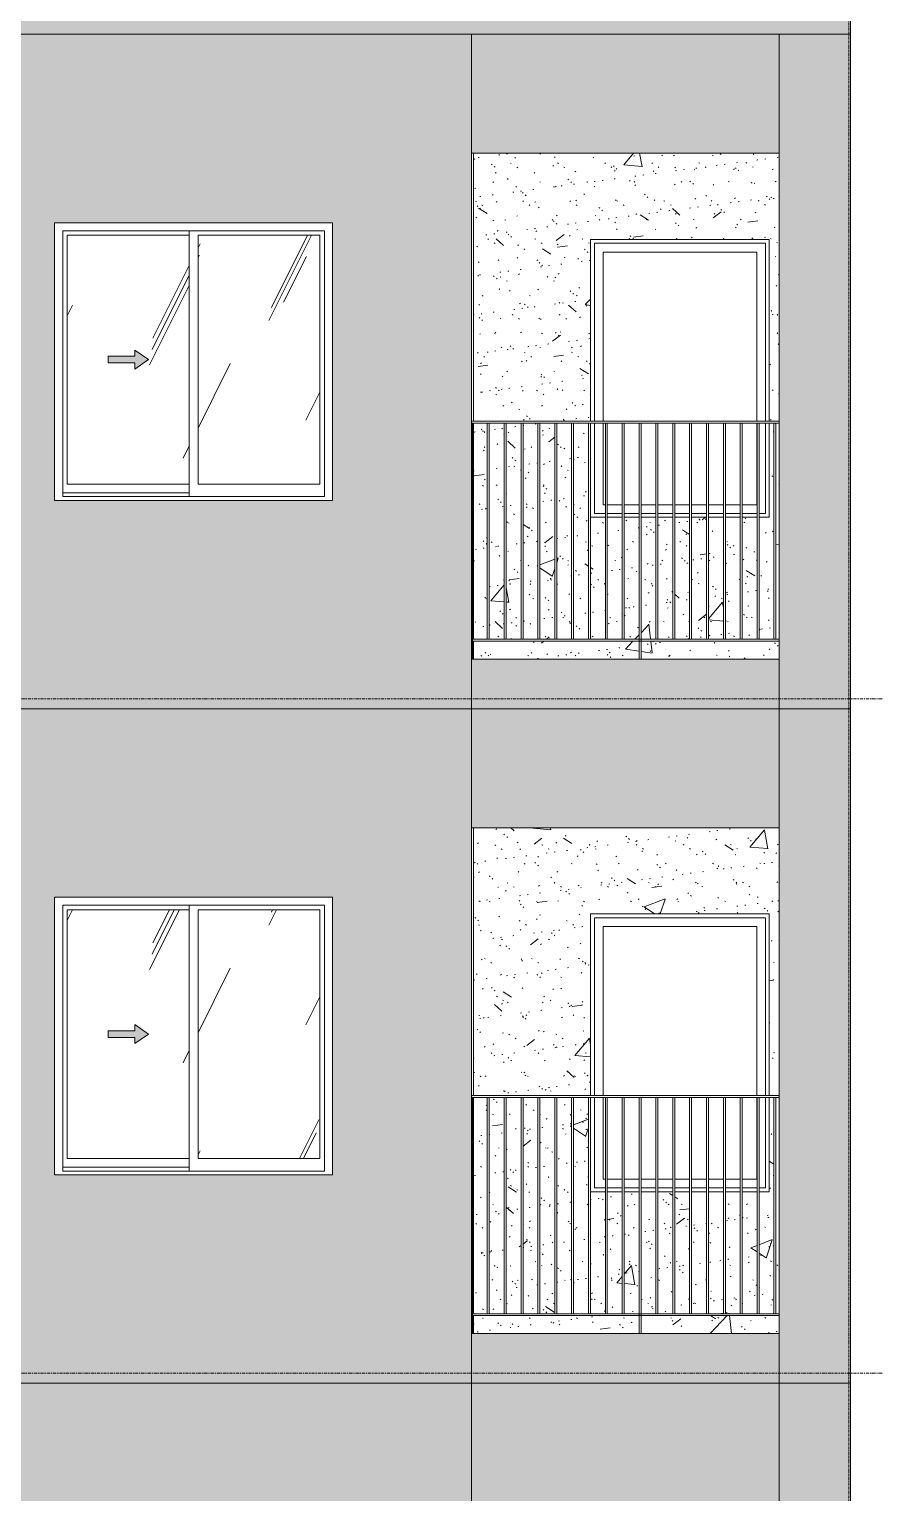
# Model space of a CAD drawing. Header units: millimetres. Extents: x 9199 to 175431, y -4466 to 35300.
# Drawn here: x 159773 to 164032, y 21997 to 29375 of the extents above; entities that cross this region are included whole.
import ezdxf

# ---------------------------------------------------------------- set-up
doc = ezdxf.new("R2010")
doc.units = ezdxf.units.MM
for name, pattern in [('1 NÉT CALL OUT', [6, 3, -3]), ('Centre', [31.75, 6.35, -4.7625, 15.875, -4.7625]), ('Grid Line', [22.225, 12.7, -3.175, 3.175, -3.175])]:
    doc.linetypes.add(name, pattern=pattern)
for name, color, linetype, lineweight in [('0-2', 250, 'Continuous', 5), ('A-DETL-GENF', 92, 'Continuous', 9), ('A-DETL-GENF-1', 92, '1 NÉT CALL OUT', 9), ('A-FLOR-HRAL-1', 253, 'Continuous', 9), ('A-FLOR-LEVL-2', 51, 'Centre', 9), ('A-GLAZ', 151, 'Continuous', 9), ('A-GLAZ-1', 253, 'Continuous', 9), ('A-GLAZ-2', 7, 'Continuous', 9), ('A-GLAZ-3', 7, '1 NÉT CALL OUT', 9), ('A-WALL', 113, 'Continuous', 9), ('A-WALL-PATT-1', 9, 'Continuous', 9), ('A-WALL-PATT-2', 111, 'Continuous', 5), ('I-WALL', 2, 'Continuous', 9), ('I-WALL-1', 7, 'Continuous', 9), ('S-GRID-1', 1, 'Grid Line', 9)]:
    doc.layers.add(name, color=color, linetype=linetype, lineweight=lineweight)
pattern_1 = [(50, (-51555.6, 1200), (1093.104, -95.634), [114.3, -1257.3]), (355, (-51555.6, 1200), (-211.457, 1146.34), [91.44, -1005.84]), (100.451, (-51464.5, 1192), (881.656, 1050.7), [97.14, -1068.54]), (46.184, (-51555.6, 1504.8), (1626.475, -252.257), [171.45, -1885.95]), (96.636, (-51420, 1483.8), (1424.416, 1484.565), [145.71, -1602.81]), (351.184, (-51555.6, 1504.8), (1424.43, 1484.55), [137.16, -1508.76]), (21, (-51403.2, 1428.6), (909.686, -613.591), [114.3, -1257.3]), (326, (-51403.2, 1428.6), (370.812, 1105.13), [91.44, -1005.84]), (71.451, (-51327.4, 1377.5), (1280.503, 491.528), [97.14, -1068.54]), (37.5, (-51555.58, 1200), (18.5313, 507.3303), [50.292, -943.356, 50.292, -970.788, -1009.65]), (37.5, (-51555.58, 1200), (18.5313, 507.3303), [-2014.728, 50.292, -959.358]), (7.5, (-51555.6, 1200), (400.918, 601.0836), [50.292, -531.876, 50.292, -920.496, -384.81]), (7.5, (-51555.6, 1200), (400.918, 601.0836), [-1552.956, 50.292, -334.518]), (327.5, (-51895.43, 1200), (813.545, -34.3737), [50.292, -330.708, 50.292, -1138.428, -1577.34]), (327.5, (-51895.43, 1200), (813.545, -34.3737), [-1569.72, 50.292, -1527.048]), (317.5, (-52047.8, 1200), (888.775, 152.56), [50.292, -445.008, 50.292, -739.14, -1120.14]), (317.5, (-52047.8, 1200), (888.775, 152.56), [-1284.732, 50.292, -1069.848])]
pattern_2 = [(37.5, (-51555.58, 1200), (-4.79953, 146.8239), [5.029, -110.795, 5.029, -124.511, -123.825]), (37.5, (-51555.58, 1200), (-4.79953, 146.8239), [-245.364, 5.029, -118.796]), (7.5, (-51555.58, 1200), (134.8574, 215.0472), [5.029, -57.455, 5.029, -99.365, -40.005]), (7.5, (-51555.58, 1200), (134.8574, 215.0472), [-166.878, 5.029, -34.976]), (327.5, (-51649.3, 1200), (237.29776, 0.4316), [5.029, -33.071, 5.029, -132.131, -179.07]), (327.5, (-51649.3, 1200), (237.29776, 0.4316), [-175.26, 5.029, -174.041]), (317.5, (-51649.3, 1200), (229.0671, 66.8792), [5.029, -14.021, 5.029, -84.887, -102.87]), (317.5, (-51649.3, 1200), (229.0671, 66.8792), [-108.966, 5.029, -97.841])]
pattern_3 = [(63.435, (-49765.3, 1304.34), (-0.001, 1524.001), [532.463, -2875.304]), (63.435, (-51289.3, 1304.34), (-0.001, 1524.001), [532.463, -2875.304]), (63.435, (-49035.8, 1598.8), (-0.001, 1524.001), [532.463, -2875.304]), (63.435, (-50559.8, 1598.8), (-0.001, 1524.001), [532.463, -2875.304]), (63.435, (-49146.2, 1494.84), (-0.001, 1524.001), [532.463, -2875.304]), (63.435, (-50670.2, 1494.84), (-0.001, 1524.001), [532.463, -2875.304]), (63.435, (-49258.75, 2090.1), (-0.001, 1524.001), [258.8, -3148.965]), (63.435, (-50782.75, 2090.1), (-0.001, 1524.001), [258.8, -3148.965]), (63.435, (-49332.36, 1997.95), (-0.001, 1524.001), [532.463, -2875.304]), (63.435, (-50856.36, 1997.95), (-0.001, 1524.001), [532.463, -2875.304]), (63.435, (-49319.4, 2064.1), (-0.001, 1524.001), [532.463, -2875.304]), (63.435, (-50843.4, 2064.1), (-0.001, 1524.001), [532.463, -2875.304]), (63.435, (-49934.2, 1773.94), (-0.001, 1524.001), [532.463, -2875.304]), (63.435, (-51458.2, 1773.94), (-0.001, 1524.001), [532.463, -2875.304]), (63.435, (-49921.24, 1851.9), (-0.001, 1524.001), [532.463, -2875.304]), (63.435, (-51445.24, 1851.9), (-0.001, 1524.001), [532.463, -2875.304]), (63.435, (-49917.74, 1908.1), (-0.001, 1524.001), [532.463, -2875.304]), (63.435, (-51441.74, 1908.1), (-0.001, 1524.001), [532.463, -2875.304])]

# ---------------------------------------------------------------- blocks, each defined once
blk = doc.blocks.new('M_Fixed - 900 x 1400-901191-TKCS_MẶT ĐỨNG HƯỚNG TÂY')
at = {"layer": 'A-GLAZ-2'}
for p, q in [((-26717.9, 7896), (-25855.9, 7896)), ((-26717.9, 7000), (-26717.9, 7896)), ((-25855.9, 7896), (-25855.9, 7000)), ((-26673.9, 7852), (-25899.9, 7852)), ((-26673.9, 7000), (-26673.9, 7852)), ((-25899.9, 7852), (-25899.9, 7000)), ((-26717.9, 6534), (-26717.9, 6990)), ((-26673.9, 6578), (-26673.9, 6990)), ((-25899.9, 6990), (-25899.9, 6578)), ((-25855.9, 6990), (-25855.9, 6534)), ((-26662.9, 6578), (-26673.9, 6578)), ((-26577.9, 6578), (-26652.9, 6578)), ((-26493, 6578), (-26567.9, 6578)), ((-26408, 6578), (-26483, 6578)), ((-26323.1, 6578), (-26398, 6578)), ((-26238.2, 6578), (-26313.1, 6578)), ((-26153.2, 6578), (-26228.2, 6578)), ((-26068.3, 6578), (-26143.2, 6578)), ((-25983.3, 6578), (-26058.3, 6578)), ((-25899.9, 6578), (-25973.3, 6578)), ((-26662.9, 6534), (-26717.9, 6534)), ((-26577.9, 6534), (-26652.9, 6534)), ((-26493, 6534), (-26567.9, 6534)), ((-26408, 6534), (-26483, 6534)), ((-26323.1, 6534), (-26398, 6534)), ((-26238.2, 6534), (-26313.1, 6534)), ((-26153.2, 6534), (-26228.2, 6534)), ((-26068.3, 6534), (-26143.2, 6534)), ((-25983.3, 6534), (-26058.3, 6534)), ((-25898.4, 6534), (-25973.3, 6534)), ((-25855.9, 6534), (-25888.4, 6534))]:
    blk.add_line(p, q, dxfattribs=at)
blk = doc.blocks.new('Railing - 10mm-901206-TKCS_MẶT ĐỨNG HƯỚNG TÂY')
at = {"layer": 'A-FLOR-HRAL-1'}
for p, q in [((-68226.4, 5900), (-68226.4, 6990)), ((-68216.4, 5900), (-68216.4, 6990))]:
    blk.add_line(p, q, dxfattribs=at)
blk = doc.blocks.new('Railing - 50 x 10mm-901224-TKCS_MẶT ĐỨNG HƯỚNG TÂY')
at = {"layer": 'A-FLOR-HRAL-1'}
for p, q in [((-68990.9, 5800), (-68990.9, 6990)), ((-68980.9, 6990), (-68990.9, 6990)), ((-68980.9, 5800), (-68980.9, 6990))]:
    blk.add_line(p, q, dxfattribs=at)
blk = doc.blocks.new('Railing - 50 x 10mm-V189-TKCS_MẶT ĐỨNG HƯỚNG TÂY')
at = {"layer": 'A-FLOR-HRAL-1'}
for p in [(-19136.9, 23990), (-19132.4, 22800)]:
    blk.add_line(p, (-19132.4, 23990), dxfattribs=at)
blk = doc.blocks.new('Railing - Railing-V190-TKCS_MẶT ĐỨNG HƯỚNG TÂY')
at = {"layer": 'A-FLOR-HRAL-1'}
for p, q in [((-19136.9, 22900), (-17586.9, 22900)), ((-17586.9, 22890), (-19136.9, 22890))]:
    blk.add_line(p, q, dxfattribs=at)
blk.add_blockref('Railing - 50 x 10mm-V189-TKCS_MẶT ĐỨNG HƯỚNG TÂY', (0, 0))
at = {"extrusion": (0, 0, -1), "zscale": -1}
for name, p in [('Railing - 10mm-901206-TKCS_MẶT ĐỨNG HƯỚNG TÂY', (87273.9, 17000)), ('Railing - 10mm-901206-TKCS_MẶT ĐỨNG HƯỚNG TÂY', (87188.9, 17000)), ('Railing - 10mm-901206-TKCS_MẶT ĐỨNG HƯỚNG TÂY', (87104, 17000)), ('Railing - 10mm-901206-TKCS_MẶT ĐỨNG HƯỚNG TÂY', (87019.1, 17000)), ('Railing - 10mm-901206-TKCS_MẶT ĐỨNG HƯỚNG TÂY', (86934.1, 17000)), ('Railing - 10mm-901206-TKCS_MẶT ĐỨNG HƯỚNG TÂY', (86849.2, 17000)), ('Railing - 10mm-901206-TKCS_MẶT ĐỨNG HƯỚNG TÂY', (86764.2, 17000)), ('Railing - 10mm-901206-TKCS_MẶT ĐỨNG HƯỚNG TÂY', (86679.3, 17000)), ('Railing - 10mm-901206-TKCS_MẶT ĐỨNG HƯỚNG TÂY', (86594.4, 17000)), ('Railing - 50 x 10mm-901224-TKCS_MẶT ĐỨNG HƯỚNG TÂY', (87273.9, 17000)), ('Railing - 10mm-901206-TKCS_MẶT ĐỨNG HƯỚNG TÂY', (86424.5, 17000)), ('Railing - 10mm-901206-TKCS_MẶT ĐỨNG HƯỚNG TÂY', (86339.5, 17000)), ('Railing - 10mm-901206-TKCS_MẶT ĐỨNG HƯỚNG TÂY', (86254.6, 17000)), ('Railing - 10mm-901206-TKCS_MẶT ĐỨNG HƯỚNG TÂY', (86169.7, 17000)), ('Railing - 10mm-901206-TKCS_MẶT ĐỨNG HƯỚNG TÂY', (86084.7, 17000)), ('Railing - 10mm-901206-TKCS_MẶT ĐỨNG HƯỚNG TÂY', (85999.8, 17000)), ('Railing - 10mm-901206-TKCS_MẶT ĐỨNG HƯỚNG TÂY', (85914.8, 17000)), ('Railing - 10mm-901206-TKCS_MẶT ĐỨNG HƯỚNG TÂY', (85829.9, 17000))]:
    blk.add_blockref(name, p, dxfattribs=at)
blk = doc.blocks.new('Top Rail Type - Top Rail_Internal_-V191-TKCS_MẶT ĐỨNG HƯỚNG TÂY')
at = {"layer": 'A-FLOR-HRAL-1'}
for p, q in [((-17586.9, 24000), (-19136.9, 24000)), ((-19136.9, 23990), (-17586.9, 23990))]:
    blk.add_line(p, q, dxfattribs=at)
blk = doc.blocks.new('NCV_TKTC_TANG 6 - 8_rvt-4-TKCS_MẶT ĐỨNG HƯỚNG TÂY')
at = {"layer": 'A-WALL-PATT-1'}
h = blk.add_hatch(dxfattribs=at)
h.set_pattern_fill('FP_19', color=256, style=0, pattern_type=2)
h.set_pattern_definition(pattern_1)
h.paths.add_polyline_path([(-17760.3, 22800), (-17587.4, 22800), (-17587.4, 22890), (-18283, 22890), (-18283, 22800)])
h.paths.add_polyline_path([(-19126.9, 22800), (-18293, 22800), (-18293, 22890), (-19126.9, 22890)])
h.paths.add_polyline_path([(-17869, 22900), (-17868.3, 22900), (-17868.3, 23515), (-17943.2, 23515), (-17943.2, 22900)])
h.paths.add_polyline_path([(-18802.6, 22900), (-18802.6, 23990), (-18877.6, 23990), (-18877.6, 22900)])
h.paths.add_polyline_path([(-17858.3, 22900), (-17783.3, 22900), (-17783.3, 23515), (-17858.3, 23515), (-17858.3, 23156.3)])
h.paths.add_polyline_path([(-18792.6, 22900), (-18717.7, 22900), (-18717.7, 23990), (-18792.6, 23990), (-18792.6, 23140.1)])
h.paths.add_polyline_path([(-17698.4, 22900), (-17698.4, 23515), (-17773.3, 23515), (-17773.3, 22900)])
h.paths.add_polyline_path([(-17688.4, 22900), (-17613.5, 22900), (-17613.5, 23990), (-17636.9, 23990), (-17636.9, 23515), (-17688.4, 23515), (-17688.4, 23156.3)])
h.paths.add_polyline_path([(-17953.2, 22900), (-17953.2, 23515), (-18028.2, 23515), (-18028.2, 22900)])
h.paths.add_polyline_path([(-17587.4, 22900), (-17587.4, 23990), (-17603.5, 23990), (-17601.7, 22900), (-17592.9, 22900)])
h.paths.add_polyline_path([(-18887.6, 22900), (-18887.6, 23990), (-18962.5, 23990), (-18962.5, 22900), (-18956.4, 22900)])
h.paths.add_polyline_path([(-18972.5, 22900), (-18972.5, 23990), (-19047.4, 23990), (-19047.4, 22900)])
h.paths.add_polyline_path([(-18198, 22900), (-18123.1, 22900), (-18123.1, 23515), (-18198, 23515), (-18198, 23156.3)])
h.paths.add_polyline_path([(-18208, 22900), (-18208, 23515), (-18283, 23515), (-18283, 22900)])
h.paths.add_polyline_path([(-18293, 22900), (-18293, 23515), (-18367.9, 23515), (-18367.9, 22900), (-18327.6, 22900)])
h.paths.add_polyline_path([(-18038.2, 22900), (-18038.2, 23515), (-18113.1, 23515), (-18113.1, 22900)])
h.paths.add_polyline_path([(-19057.4, 22900), (-19057.4, 23990), (-19126.9, 23990), (-19126.9, 22900), (-19061.8, 22900)])
h.paths.add_polyline_path([(-18377.9, 22900), (-18377.9, 23515), (-18452.9, 23515), (-18452.9, 22900)])
h.paths.add_polyline_path([(-18462.9, 22900), (-18462.9, 23515), (-18536.9, 23515), (-18537.8, 22900)])
h.paths.add_polyline_path([(-18547.8, 22900), (-18547.8, 23990), (-18622.7, 23990), (-18622.7, 22900)])
h.paths.add_polyline_path([(-18632.7, 22900), (-18632.7, 23990), (-18707.7, 23990), (-18707.7, 22900)])
h.paths.add_polyline_path([(-17587.4, 24000), (-17587.4, 25350), (-19126.9, 25350), (-19126.9, 24000), (-18536.9, 24000), (-18536.9, 24915), (-17636.9, 24915), (-17636.9, 24000), (-17616.9, 24000)])
h = blk.add_hatch(dxfattribs=at)
h.set_pattern_fill('FP_20', color=256, style=0, pattern_type=2)
h.set_pattern_definition(pattern_2)
h.paths.add_polyline_path([(-17760.3, 22800), (-17587.4, 22800), (-17587.4, 22890), (-18283, 22890), (-18283, 22800)])
h.paths.add_polyline_path([(-19126.9, 22800), (-18293, 22800), (-18293, 22890), (-19126.9, 22890)])
h.paths.add_polyline_path([(-17869, 22900), (-17868.3, 22900), (-17868.3, 23515), (-17943.2, 23515), (-17943.2, 22900)])
h.paths.add_polyline_path([(-18802.6, 22900), (-18802.6, 23990), (-18877.6, 23990), (-18877.6, 22900)])
h.paths.add_polyline_path([(-17858.3, 22900), (-17783.3, 22900), (-17783.3, 23515), (-17858.3, 23515), (-17858.3, 23156.3)])
h.paths.add_polyline_path([(-18792.6, 22900), (-18717.7, 22900), (-18717.7, 23990), (-18792.6, 23990), (-18792.6, 23140.1)])
h.paths.add_polyline_path([(-17698.4, 22900), (-17698.4, 23515), (-17773.3, 23515), (-17773.3, 22900)])
h.paths.add_polyline_path([(-17688.4, 22900), (-17613.5, 22900), (-17613.5, 23990), (-17636.9, 23990), (-17636.9, 23515), (-17688.4, 23515), (-17688.4, 23156.3)])
h.paths.add_polyline_path([(-17953.2, 22900), (-17953.2, 23515), (-18028.2, 23515), (-18028.2, 22900)])
h.paths.add_polyline_path([(-17587.4, 22900), (-17587.4, 23990), (-17603.5, 23990), (-17601.7, 22900), (-17592.9, 22900)])
h.paths.add_polyline_path([(-18887.6, 22900), (-18887.6, 23990), (-18962.5, 23990), (-18962.5, 22900), (-18956.4, 22900)])
h.paths.add_polyline_path([(-18972.5, 22900), (-18972.5, 23990), (-19047.4, 23990), (-19047.4, 22900)])
h.paths.add_polyline_path([(-18198, 22900), (-18123.1, 22900), (-18123.1, 23515), (-18198, 23515), (-18198, 23156.3)])
h.paths.add_polyline_path([(-18208, 22900), (-18208, 23515), (-18283, 23515), (-18283, 22900)])
h.paths.add_polyline_path([(-18293, 22900), (-18293, 23515), (-18367.9, 23515), (-18367.9, 22900), (-18327.6, 22900)])
h.paths.add_polyline_path([(-18038.2, 22900), (-18038.2, 23515), (-18113.1, 23515), (-18113.1, 22900)])
h.paths.add_polyline_path([(-19057.4, 22900), (-19057.4, 23990), (-19126.9, 23990), (-19126.9, 22900), (-19061.8, 22900)])
h.paths.add_polyline_path([(-18377.9, 22900), (-18377.9, 23515), (-18452.9, 23515), (-18452.9, 22900)])
h.paths.add_polyline_path([(-18462.9, 22900), (-18462.9, 23515), (-18536.9, 23515), (-18537.8, 22900)])
h.paths.add_polyline_path([(-18547.8, 22900), (-18547.8, 23990), (-18622.7, 23990), (-18622.7, 22900)])
h.paths.add_polyline_path([(-18632.7, 22900), (-18632.7, 23990), (-18707.7, 23990), (-18707.7, 22900)])
h.paths.add_polyline_path([(-17587.4, 24000), (-17587.4, 25350), (-19126.9, 25350), (-19126.9, 24000), (-18536.9, 24000), (-18536.9, 24915), (-17636.9, 24915), (-17636.9, 24000), (-17616.9, 24000)])
at = {"layer": 'I-WALL-1'}
for p, q in [((-19126.9, 25350), (-19126.9, 24000)), ((-18536.9, 24000), (-18536.9, 24915)), ((-18536.9, 24915), (-17636.9, 24915)), ((-17636.9, 24915), (-17636.9, 24000)), ((-19126.9, 23990), (-19126.9, 22900)), ((-18536.9, 23515), (-18536.9, 23990)), ((-17636.9, 23990), (-17636.9, 23515)), ((-18462.9, 23515), (-18536.9, 23515)), ((-18377.9, 23515), (-18452.9, 23515)), ((-18293, 23515), (-18367.9, 23515)), ((-18208, 23515), (-18283, 23515)), ((-18123.1, 23515), (-18198, 23515)), ((-18038.2, 23515), (-18113.1, 23515)), ((-17953.2, 23515), (-18028.2, 23515)), ((-17868.3, 23515), (-17943.2, 23515)), ((-17783.3, 23515), (-17858.3, 23515)), ((-17698.4, 23515), (-17773.3, 23515)), ((-17636.9, 23515), (-17688.4, 23515)), ((-19126.9, 22890), (-19126.9, 22800))]:
    blk.add_line(p, q, dxfattribs=at)
at = {"layer": 'A-FLOR-HRAL-1'}
for name in ['Top Rail Type - Top Rail_Internal_-V191-TKCS_MẶT ĐỨNG HƯỚNG TÂY', 'Railing - Railing-V190-TKCS_MẶT ĐỨNG HƯỚNG TÂY']:
    blk.add_blockref(name, (0, 0), dxfattribs=at)
at = {"layer": 'A-GLAZ-1'}
blk.add_blockref('M_Fixed - 900 x 1400-901191-TKCS_MẶT ĐỨNG HƯỚNG TÂY', (8200, 17000), dxfattribs=at)
blk = doc.blocks.new('Railing - Railing-V194-TKCS_MẶT ĐỨNG HƯỚNG TÂY')
at = {"layer": 'A-FLOR-HRAL-1'}
for p, q in [((-19136.9, 26300), (-17586.9, 26300)), ((-17586.9, 26290), (-19136.9, 26290))]:
    blk.add_line(p, q, dxfattribs=at)
blk.add_blockref('Railing - 50 x 10mm-V189-TKCS_MẶT ĐỨNG HƯỚNG TÂY', (0, 3400))
at = {"extrusion": (0, 0, -1), "zscale": -1}
for name, p in [('Railing - 10mm-901206-TKCS_MẶT ĐỨNG HƯỚNG TÂY', (87273.9, 20400)), ('Railing - 10mm-901206-TKCS_MẶT ĐỨNG HƯỚNG TÂY', (87188.9, 20400)), ('Railing - 10mm-901206-TKCS_MẶT ĐỨNG HƯỚNG TÂY', (87104, 20400)), ('Railing - 10mm-901206-TKCS_MẶT ĐỨNG HƯỚNG TÂY', (87019.1, 20400)), ('Railing - 10mm-901206-TKCS_MẶT ĐỨNG HƯỚNG TÂY', (86934.1, 20400)), ('Railing - 10mm-901206-TKCS_MẶT ĐỨNG HƯỚNG TÂY', (86849.2, 20400)), ('Railing - 10mm-901206-TKCS_MẶT ĐỨNG HƯỚNG TÂY', (86764.2, 20400)), ('Railing - 10mm-901206-TKCS_MẶT ĐỨNG HƯỚNG TÂY', (86679.3, 20400)), ('Railing - 10mm-901206-TKCS_MẶT ĐỨNG HƯỚNG TÂY', (86594.4, 20400)), ('Railing - 50 x 10mm-901224-TKCS_MẶT ĐỨNG HƯỚNG TÂY', (87273.9, 20400)), ('Railing - 10mm-901206-TKCS_MẶT ĐỨNG HƯỚNG TÂY', (86424.5, 20400)), ('Railing - 10mm-901206-TKCS_MẶT ĐỨNG HƯỚNG TÂY', (86339.5, 20400)), ('Railing - 10mm-901206-TKCS_MẶT ĐỨNG HƯỚNG TÂY', (86254.6, 20400)), ('Railing - 10mm-901206-TKCS_MẶT ĐỨNG HƯỚNG TÂY', (86169.7, 20400)), ('Railing - 10mm-901206-TKCS_MẶT ĐỨNG HƯỚNG TÂY', (86084.7, 20400)), ('Railing - 10mm-901206-TKCS_MẶT ĐỨNG HƯỚNG TÂY', (85999.8, 20400)), ('Railing - 10mm-901206-TKCS_MẶT ĐỨNG HƯỚNG TÂY', (85914.8, 20400)), ('Railing - 10mm-901206-TKCS_MẶT ĐỨNG HƯỚNG TÂY', (85829.9, 20400))]:
    blk.add_blockref(name, p, dxfattribs=at)
blk = doc.blocks.new('NCV_TKTC_TANG 6 - 8_rvt-5-TKCS_MẶT ĐỨNG HƯỚNG TÂY')
at = {"layer": 'A-WALL-PATT-1'}
h = blk.add_hatch(dxfattribs=at)
h.set_pattern_fill('FP_19', color=256, style=0, pattern_type=2)
h.set_pattern_definition(pattern_1)
h.paths.add_polyline_path([(-17587.4, 26200), (-17587.4, 26290), (-18283, 26290), (-18283, 26200), (-17590.7, 26200)])
h.paths.add_polyline_path([(-19126.9, 26200), (-18293, 26200), (-18293, 26290), (-19126.9, 26290)])
h.paths.add_polyline_path([(-18956.4, 26300), (-18887.6, 26300), (-18887.6, 27390), (-18962.5, 27390), (-18962.5, 26300)])
h.paths.add_polyline_path([(-18377.9, 26300), (-18377.9, 26915), (-18452.9, 26915), (-18452.9, 26300)])
h.paths.add_polyline_path([(-18367.9, 26300), (-18293, 26300), (-18293, 26915), (-18367.9, 26915), (-18367.9, 26444.2)])
h.paths.add_polyline_path([(-18462.9, 26300), (-18462.9, 26915), (-18536.9, 26915), (-18537.8, 26300)])
h.paths.add_polyline_path([(-18547.8, 26300), (-18547.8, 27390), (-18622.7, 27390), (-18622.7, 26300)])
h.paths.add_polyline_path([(-18632.7, 26300), (-18632.7, 27390), (-18707.7, 27390), (-18707.7, 26300)])
h.paths.add_polyline_path([(-18283, 26300), (-18208, 26300), (-18208, 26915), (-18283, 26915), (-18283, 26444.2)])
h.paths.add_polyline_path([(-18198, 26300), (-18123.1, 26300), (-18123.1, 26915), (-18198, 26915), (-18198, 26444.2)])
h.paths.add_polyline_path([(-18113.1, 26300), (-18038.2, 26300), (-18038.2, 26915), (-18113.1, 26915), (-18113.1, 26444.2)])
h.paths.add_polyline_path([(-18028.2, 26300), (-17953.2, 26300), (-17953.2, 26915), (-18028.2, 26915), (-18028.2, 26444.2)])
h.paths.add_polyline_path([(-17943.2, 26300), (-17868.3, 26300), (-17868.3, 26915), (-17943.2, 26915), (-17943.2, 26368.4)])
h.paths.add_polyline_path([(-18717.7, 26300), (-18717.7, 27390), (-18792.6, 27390), (-18792.6, 26300)])
h.paths.add_polyline_path([(-17858.3, 26300), (-17783.3, 26300), (-17783.3, 26915), (-17858.3, 26915), (-17858.3, 26444.2)])
h.paths.add_polyline_path([(-17773.3, 26300), (-17698.4, 26300), (-17698.4, 26915), (-17773.3, 26915), (-17773.3, 26444.2)])
h.paths.add_polyline_path([(-17688.4, 26300), (-17613.5, 26300), (-17613.5, 27390), (-17636.9, 27390), (-17636.9, 26915), (-17688.4, 26915), (-17688.4, 26444.2)])
h.paths.add_polyline_path([(-18972.5, 26300), (-18972.5, 27390), (-19047.4, 27390), (-19047.4, 26300)])
h.paths.add_polyline_path([(-17587.4, 26300), (-17587.4, 27390), (-17603.5, 27390), (-17601.7, 26300), (-17592.9, 26300)])
h.paths.add_polyline_path([(-18802.6, 26300), (-18802.6, 27390), (-18877.6, 27390), (-18877.6, 26300)])
h.paths.add_polyline_path([(-19057.4, 26300), (-19057.4, 27390), (-19126.9, 27390), (-19126.9, 26300), (-19061.8, 26300)])
h.paths.add_polyline_path([(-18536.9, 27400), (-18536.9, 28315), (-17636.9, 28315), (-17636.9, 27400), (-17587.4, 27400), (-17587.4, 28750), (-19126.9, 28750), (-19126.9, 27400), (-18775.3, 27400)])
h = blk.add_hatch(dxfattribs=at)
h.set_pattern_fill('FP_20', color=256, style=0, pattern_type=2)
h.set_pattern_definition(pattern_2)
h.paths.add_polyline_path([(-17587.4, 26200), (-17587.4, 26290), (-18283, 26290), (-18283, 26200), (-17590.7, 26200)])
h.paths.add_polyline_path([(-19126.9, 26200), (-18293, 26200), (-18293, 26290), (-19126.9, 26290)])
h.paths.add_polyline_path([(-18956.4, 26300), (-18887.6, 26300), (-18887.6, 27390), (-18962.5, 27390), (-18962.5, 26300)])
h.paths.add_polyline_path([(-18377.9, 26300), (-18377.9, 26915), (-18452.9, 26915), (-18452.9, 26300)])
h.paths.add_polyline_path([(-18367.9, 26300), (-18293, 26300), (-18293, 26915), (-18367.9, 26915), (-18367.9, 26444.2)])
h.paths.add_polyline_path([(-18462.9, 26300), (-18462.9, 26915), (-18536.9, 26915), (-18537.8, 26300)])
h.paths.add_polyline_path([(-18547.8, 26300), (-18547.8, 27390), (-18622.7, 27390), (-18622.7, 26300)])
h.paths.add_polyline_path([(-18632.7, 26300), (-18632.7, 27390), (-18707.7, 27390), (-18707.7, 26300)])
h.paths.add_polyline_path([(-18283, 26300), (-18208, 26300), (-18208, 26915), (-18283, 26915), (-18283, 26444.2)])
h.paths.add_polyline_path([(-18198, 26300), (-18123.1, 26300), (-18123.1, 26915), (-18198, 26915), (-18198, 26444.2)])
h.paths.add_polyline_path([(-18113.1, 26300), (-18038.2, 26300), (-18038.2, 26915), (-18113.1, 26915), (-18113.1, 26444.2)])
h.paths.add_polyline_path([(-18028.2, 26300), (-17953.2, 26300), (-17953.2, 26915), (-18028.2, 26915), (-18028.2, 26444.2)])
h.paths.add_polyline_path([(-17943.2, 26300), (-17868.3, 26300), (-17868.3, 26915), (-17943.2, 26915), (-17943.2, 26368.4)])
h.paths.add_polyline_path([(-18717.7, 26300), (-18717.7, 27390), (-18792.6, 27390), (-18792.6, 26300)])
h.paths.add_polyline_path([(-17858.3, 26300), (-17783.3, 26300), (-17783.3, 26915), (-17858.3, 26915), (-17858.3, 26444.2)])
h.paths.add_polyline_path([(-17773.3, 26300), (-17698.4, 26300), (-17698.4, 26915), (-17773.3, 26915), (-17773.3, 26444.2)])
h.paths.add_polyline_path([(-17688.4, 26300), (-17613.5, 26300), (-17613.5, 27390), (-17636.9, 27390), (-17636.9, 26915), (-17688.4, 26915), (-17688.4, 26444.2)])
h.paths.add_polyline_path([(-18972.5, 26300), (-18972.5, 27390), (-19047.4, 27390), (-19047.4, 26300)])
h.paths.add_polyline_path([(-17587.4, 26300), (-17587.4, 27390), (-17603.5, 27390), (-17601.7, 26300), (-17592.9, 26300)])
h.paths.add_polyline_path([(-18802.6, 26300), (-18802.6, 27390), (-18877.6, 27390), (-18877.6, 26300)])
h.paths.add_polyline_path([(-19057.4, 26300), (-19057.4, 27390), (-19126.9, 27390), (-19126.9, 26300), (-19061.8, 26300)])
h.paths.add_polyline_path([(-18536.9, 27400), (-18536.9, 28315), (-17636.9, 28315), (-17636.9, 27400), (-17587.4, 27400), (-17587.4, 28750), (-19126.9, 28750), (-19126.9, 27400), (-18775.3, 27400)])
at = {"layer": 'I-WALL-1'}
for p, q in [((-19126.9, 28750), (-19126.9, 27400)), ((-18536.9, 27400), (-18536.9, 28315)), ((-18536.9, 28315), (-17636.9, 28315)), ((-17636.9, 28315), (-17636.9, 27400)), ((-19126.9, 27390), (-19126.9, 26300)), ((-18536.9, 26915), (-18536.9, 27390)), ((-17636.9, 27390), (-17636.9, 26915)), ((-18462.9, 26915), (-18536.9, 26915)), ((-18377.9, 26915), (-18452.9, 26915)), ((-18293, 26915), (-18367.9, 26915)), ((-18208, 26915), (-18283, 26915)), ((-18123.1, 26915), (-18198, 26915)), ((-18038.2, 26915), (-18113.1, 26915)), ((-17953.2, 26915), (-18028.2, 26915)), ((-17868.3, 26915), (-17943.2, 26915)), ((-17783.3, 26915), (-17858.3, 26915)), ((-17698.4, 26915), (-17773.3, 26915)), ((-17636.9, 26915), (-17688.4, 26915)), ((-19126.9, 26290), (-19126.9, 26200))]:
    blk.add_line(p, q, dxfattribs=at)
at = {"layer": 'A-FLOR-HRAL-1'}
for name, p in [('Top Rail Type - Top Rail_Internal_-V191-TKCS_MẶT ĐỨNG HƯỚNG TÂY', (0, 3400)), ('Railing - Railing-V194-TKCS_MẶT ĐỨNG HƯỚNG TÂY', (0, 0))]:
    blk.add_blockref(name, p, dxfattribs=at)
at = {"layer": 'A-GLAZ-1'}
blk.add_blockref('M_Fixed - 900 x 1400-901191-TKCS_MẶT ĐỨNG HƯỚNG TÂY', (8200, 20400), dxfattribs=at)
blk = doc.blocks.new('1_FAMILY RVT - W01-WxH 1400x1400xmm-V275-TKCS_MẶT ĐỨNG HƯỚNG TÂY')
at = {"layer": 'A-DETL-GENF-1'}
blk.add_hatch(color=256, dxfattribs=at).paths.add_polyline_path([(-20832.9, 24262.1), (-20765.1, 24309.5), (-20832.9, 24357), (-20832.9, 24326.5), (-20968.3, 24326.5), (-20968.3, 24292.6), (-20832.9, 24292.6)])
at = {"layer": 'A-GLAZ'}
h = blk.add_hatch(dxfattribs=at)
h.set_pattern_fill('FP_32', color=256, style=0, pattern_type=2)
h.set_pattern_definition(pattern_3)
h.paths.add_polyline_path([(-20559.6, 23682.6), (-20559.6, 24936.5), (-21173.9, 24936.5), (-21173.9, 23682.6)])
h.paths.add_polyline_path([(-20832.9, 24262.1), (-20832.9, 24292.6), (-20968.3, 24292.6), (-20968.3, 24326.5), (-20832.9, 24326.5), (-20832.9, 24357), (-20765.1, 24309.5), (-20789.3, 24292.6)])
h = blk.add_hatch(dxfattribs=at)
h.set_pattern_fill('FP_32', color=256, style=0, pattern_type=2)
h.set_pattern_definition(pattern_3)
h.paths.add_polyline_path([(-19900.9, 23682.6), (-19900.9, 24936.5), (-20515.1, 24936.5), (-20515.1, 23682.6)])
at = {"layer": 'A-DETL-GENF'}
for p, q in [((-20832.9, 24357), (-20832.9, 24326.5)), ((-20765.1, 24309.5), (-20832.9, 24357)), ((-20765.1, 24309.5), (-20832.9, 24357)), ((-20832.9, 24357), (-20832.9, 24326.5)), ((-20968.3, 24326.5), (-20968.3, 24292.6)), ((-20968.3, 24326.5), (-20832.9, 24326.5)), ((-20832.9, 24326.5), (-20968.3, 24326.5)), ((-20968.3, 24326.5), (-20968.3, 24292.6)), ((-20968.3, 24292.6), (-20832.9, 24292.6)), ((-20968.3, 24292.6), (-20832.9, 24292.6)), ((-20765.1, 24309.5), (-20832.9, 24262.1)), ((-20832.9, 24262.1), (-20765.1, 24309.5)), ((-20832.9, 24292.6), (-20832.9, 24262.1)), ((-20832.9, 24292.6), (-20832.9, 24262.1))]:
    blk.add_line(p, q, dxfattribs=at)
at = {"layer": 'A-GLAZ'}
for p, q in [((-19837.4, 25000), (-21237.4, 25000)), ((-21237.4, 25000), (-21237.4, 23600)), ((-21196.4, 24959.1), (-19878.3, 24959.1)), ((-21196.4, 23619), (-21196.4, 24959.1)), ((-21173.9, 24936.5), (-21173.9, 23682.6)), ((-20559.6, 24936.5), (-21173.9, 24936.5)), ((-20559.6, 24959.1), (-20559.6, 23619)), ((-20515.1, 23682.6), (-20515.1, 24936.5)), ((-20515.1, 24936.5), (-19900.9, 24936.5)), ((-19900.9, 24936.5), (-19900.9, 23682.6)), ((-19878.3, 23619), (-19878.3, 24959.1)), ((-19837.4, 25000), (-19837.4, 23600)), ((-21173.9, 23682.6), (-20559.6, 23682.6)), ((-19900.9, 23682.6), (-20515.1, 23682.6)), ((-20559.6, 23638.1), (-21196.4, 23638.1)), ((-20559.6, 23638.1), (-21196.4, 23638.1)), ((-19878.3, 23619), (-21196.4, 23619)), ((-19837.4, 23600), (-21237.4, 23600))]:
    blk.add_line(p, q, dxfattribs=at)
blk = doc.blocks.new('1_FAMILY RVT - W01-WxH 1400x1400xmm-V283-TKCS_MẶT ĐỨNG HƯỚNG TÂY')
at = {"layer": 'A-DETL-GENF-1'}
blk.add_hatch(color=256, dxfattribs=at).paths.add_polyline_path([(-20832.9, 27662.1), (-20765.1, 27709.5), (-20832.9, 27757), (-20832.9, 27726.5), (-20968.3, 27726.5), (-20968.3, 27692.6), (-20832.9, 27692.6)])
at = {"layer": 'A-GLAZ'}
h = blk.add_hatch(dxfattribs=at)
h.set_pattern_fill('FP_32', color=256, style=0, pattern_type=2)
h.set_pattern_definition(pattern_3)
h.paths.add_polyline_path([(-20559.6, 27082.6), (-20559.6, 28336.5), (-21173.9, 28336.5), (-21173.9, 27082.6)])
h.paths.add_polyline_path([(-20832.9, 27662.1), (-20832.9, 27692.6), (-20968.3, 27692.6), (-20968.3, 27726.5), (-20832.9, 27726.5), (-20832.9, 27757), (-20765.1, 27709.5), (-20789.3, 27692.6)])
h = blk.add_hatch(dxfattribs=at)
h.set_pattern_fill('FP_32', color=256, style=0, pattern_type=2)
h.set_pattern_definition(pattern_3)
h.paths.add_polyline_path([(-19900.9, 27082.6), (-19900.9, 28336.5), (-20515.1, 28336.5), (-20515.1, 27082.6)])
at = {"layer": 'A-DETL-GENF'}
for p, q in [((-20832.9, 27757), (-20832.9, 27726.5)), ((-20765.1, 27709.5), (-20832.9, 27757)), ((-20765.1, 27709.5), (-20832.9, 27757)), ((-20832.9, 27757), (-20832.9, 27726.5)), ((-20968.3, 27726.5), (-20968.3, 27692.6)), ((-20968.3, 27726.5), (-20832.9, 27726.5)), ((-20832.9, 27726.5), (-20968.3, 27726.5)), ((-20968.3, 27726.5), (-20968.3, 27692.6)), ((-20968.3, 27692.6), (-20832.9, 27692.6)), ((-20968.3, 27692.6), (-20832.9, 27692.6)), ((-20765.1, 27709.5), (-20832.9, 27662.1)), ((-20832.9, 27662.1), (-20765.1, 27709.5)), ((-20832.9, 27692.6), (-20832.9, 27662.1)), ((-20832.9, 27692.6), (-20832.9, 27662.1))]:
    blk.add_line(p, q, dxfattribs=at)
at = {"layer": 'A-GLAZ'}
for p, q in [((-19837.4, 28400), (-21237.4, 28400)), ((-21237.4, 28400), (-21237.4, 27000)), ((-21196.4, 28359.1), (-19878.3, 28359.1)), ((-21196.4, 27019), (-21196.4, 28359.1)), ((-21173.9, 28336.5), (-21173.9, 27082.6)), ((-20559.6, 28336.5), (-21173.9, 28336.5)), ((-20559.6, 28359.1), (-20559.6, 27019)), ((-20515.1, 27082.6), (-20515.1, 28336.5)), ((-20515.1, 28336.5), (-19900.9, 28336.5)), ((-19900.9, 28336.5), (-19900.9, 27082.6)), ((-19878.3, 27019), (-19878.3, 28359.1)), ((-19837.4, 28400), (-19837.4, 27000)), ((-21173.9, 27082.6), (-20559.6, 27082.6)), ((-19900.9, 27082.6), (-20515.1, 27082.6)), ((-20559.6, 27038.1), (-21196.4, 27038.1)), ((-20559.6, 27038.1), (-21196.4, 27038.1)), ((-19878.3, 27019), (-21196.4, 27019)), ((-19837.4, 27000), (-21237.4, 27000))]:
    blk.add_line(p, q, dxfattribs=at)

msp = doc.modelspace()

# ---------------------------------------------------------------- hatches: boundary and pattern name
at = {"layer": 'A-WALL-PATT-2'}
for points in [[(134239.9, 29350), (163901.2, 29350), (163901.2, 30750), (102901.2, 30750), (102901.2, 29350), (132123.6, 29350)], [(163911.2, 29350), (163911.2, 30750), (163901.2, 30750), (163901.2, 29350)], [(163551.2, 28750), (163551.2, 29350), (162001.2, 29350), (162001.2, 28750)], [(163551.2, 25950), (163911.2, 25950), (163911.2, 29350), (163551.2, 29350), (163551.2, 26444.2)], [(163551.2, 25950), (163551.2, 26200), (162001.2, 26200), (162001.2, 25950), (162810.6, 25950)], [(163551.2, 25350), (163551.2, 25950), (162001.2, 25950), (162001.2, 25350), (162810.6, 25350)], [(163868.8, 22550), (163911.2, 22550), (163911.2, 25950), (163551.2, 25950), (163551.2, 22550)], [(162001.2, 22550), (163551.2, 22550), (163551.2, 22800), (162001.2, 22800)], [(163551.2, 21950), (163551.2, 22550), (162001.2, 22550), (162001.2, 21950)], [(163911.2, 19150), (163911.2, 22550), (163551.2, 22550), (163551.2, 19150), (163868.8, 19150)]]:
    msp.add_hatch(color=256, dxfattribs=at).paths.add_polyline_path(points)
h = msp.add_hatch(color=256, dxfattribs=at)
h.paths.add_polyline_path([(162001.2, 25950), (162001.2, 29350), (158900.8, 29350), (158900.8, 25950), (161752.4, 25950)])
h.paths.add_polyline_path([(159900.8, 27000), (159900.8, 28400), (161300.8, 28400), (161300.8, 27000), (159941.7, 27000)])
h = msp.add_hatch(color=256, dxfattribs=at)
h.paths.add_polyline_path([(158900.8, 22550), (162001.2, 22550), (162001.2, 25950), (158900.8, 25950), (158900.8, 23156.3)])
h.paths.add_polyline_path([(161259.9, 23600), (159900.8, 23600), (159900.8, 25000), (161300.8, 25000), (161300.8, 23600)])
h = msp.add_hatch(color=256, dxfattribs=at)
h.paths.add_polyline_path([(162001.2, 19150), (162001.2, 22550), (158900.8, 22550), (158900.8, 19150), (161752.4, 19150)])
h.paths.add_polyline_path([(161300.8, 20200), (159900.8, 20200), (159900.8, 21600), (161300.8, 21600), (161300.8, 20219.1)])

# ---------------------------------------------------------------- linework, layer by layer
at = {"layer": 'A-FLOR-LEVL-2'}
for p, q in [((96540.4, 26000), (171939.1, 26000)), ((96540.4, 22600), (171939.1, 22600))]:
    msp.add_line(p, q, dxfattribs=at)
at = {"layer": 'A-WALL'}
for p, q in [((162001.2, 29350), (155426.2, 29350)), ((162001.2, 19150), (162001.2, 29350)), ((163911.2, 29350), (163551.2, 29350)), ((163551.2, 29350), (163551.2, 15750)), ((163911.2, 22550), (163911.2, 29350)), ((162001.2, 25950), (155426.2, 25950)), ((155426.2, 25950), (162001.2, 25950)), ((163911.2, 25950), (163551.2, 25950)), ((163551.2, 25950), (163911.2, 25950)), ((162001.2, 22550), (155426.2, 22550)), ((155426.2, 22550), (162001.2, 22550)), ((163911.2, 22550), (163551.2, 22550)), ((163551.2, 22550), (163911.2, 22550)), ((163911.2, 4700), (163911.2, 22550))]:
    msp.add_line(p, q, dxfattribs=at)
at = {"layer": 'I-WALL'}
for p, q in [((163911.2, 30750), (163911.2, 29350)), ((102491.2, 29350), (163911.2, 29350)), ((162001.2, 28750), (163551.2, 28750)), ((163551.2, 26200), (162001.2, 26200)), ((163551.2, 25950), (162001.2, 25950)), ((162001.2, 25350), (163551.2, 25350)), ((163551.2, 22800), (162001.2, 22800)), ((163551.2, 22550), (162001.2, 22550))]:
    msp.add_line(p, q, dxfattribs=at)
at = {"layer": 'S-GRID-1'}
msp.add_line((163901.2, 634.2), (163901.2, 30542.5), dxfattribs=at)

# ---------------------------------------------------------------- block references
at = {"layer": '0-2'}
for name in ['NCV_TKTC_TANG 6 - 8_rvt-5-TKCS_MẶT ĐỨNG HƯỚNG TÂY', 'NCV_TKTC_TANG 6 - 8_rvt-4-TKCS_MẶT ĐỨNG HƯỚNG TÂY']:
    msp.add_blockref(name, (181138.2, 0), dxfattribs=at)
at = {"layer": 'A-GLAZ-3'}
for name in ['1_FAMILY RVT - W01-WxH 1400x1400xmm-V283-TKCS_MẶT ĐỨNG HƯỚNG TÂY', '1_FAMILY RVT - W01-WxH 1400x1400xmm-V275-TKCS_MẶT ĐỨNG HƯỚNG TÂY']:
    msp.add_blockref(name, (181138.2, 0), dxfattribs=at)

doc.saveas('drawing.dxf')
